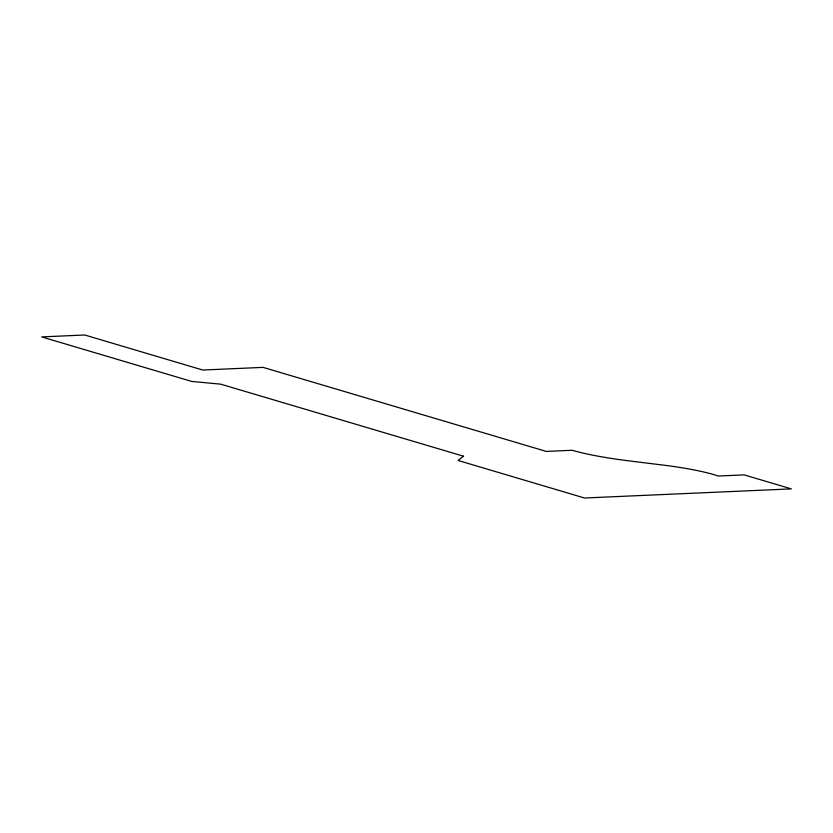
<?xml version="1.0" encoding="UTF-8"?>
<svg xmlns="http://www.w3.org/2000/svg" width="833" height="833" viewBox="0 0 833 833"><rect width="100%" height="100%" fill="white"/><g stroke="black" fill="none" stroke-linecap="round" stroke-linejoin="round"><path stroke-width="1.25" d="M463.512 456.213L458.077 460.472L584.506 497.999L791.35 488.888L744.14 474.883L718.285 476.018A107.717 17.035 3.8 0 0 662.891 465.064L629.654 460.961A123.711 19.565 3.8 0 1 572.167 450.278L546.313 451.424L263.082 367.374L202.752 370.029L84.737 335.001L41.65 336.907L191.705 381.431L220.745 384.169L463.512 456.213"/></g></svg>
